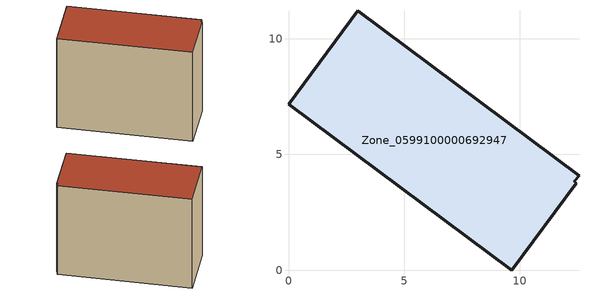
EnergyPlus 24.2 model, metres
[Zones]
Zone_0599100000692947
 floor ground (C_G): 0,7.17 3,11.2 12.55,4.09 12.35,3.83 12.44,3.76 9.65,0 z0
 wall outside (C_F): 3,11.2 0,7.17 9.65,0 12.44,3.76 12.35,3.83 12.55,4.09 3,11.2 z0:9.36
 roof outside (C_R): 0,7.17 9.65,0 12.44,3.76 12.35,3.83 12.55,4.09 3,11.2 z9.36
[BUILDING]
Pand.0599100000692947: North Axis=0; Terrain=City; Loads Convergence Tolerance Value=0.04; Temperature Convergence Tolerance Value=0.4; Solar Distribution=FullExterior; Maximum Number of Warmup Days=25; Minimum Number of Warmup Days=1
[Site:Location]
Rotterdam.The.Hague.AP_ZH_NLD Design_Conditions: Latitude=51.96; Longitude=4.45; Time Zone=1; Elevation=-4.5
[SITE:GROUNDTEMPERATURE:BUILDINGSURFACE]
18, 18, 18, 18, 18, 18, 18, 18, 18, 18, 18, 18
[MATERIAL] Thermal Absorptance=0.9; Solar Absorptance=0.7; Visible Absorptance=0.7
Name | Roughness | Thickness | Conductivity | Density | Specific Heat
G.TI.1946 | MediumSmooth | 0.15 | 1 | 540 | 1210
F.TI.1946 | Rough | 0.3 | 0.857143 | 1920 | 840
R.TI.1946 | MediumRough | 0.2 | 0.1 | 1500 | 1000
[CONSTRUCTION]
C_G: G.TI.1946
C_F: F.TI.1946
C_R: R.TI.1946
[ZONE]
Zone_0599100000692947: Type=1; Multiplier=1; Ceiling Height=Autocalculate; Volume=Autocalculate; Floor Area=autocalculate; Part of Total Floor Area=Yes
[ZONEINFILTRATION:DESIGNFLOWRATE]
Infil_Zone_0599100000692947: Zone or ZoneList or Space or SpaceList=Zone_0599100000692947; Schedule=AlwaysOn; Design Flow Rate Calculation Method=Flow/Area; Flow Rate per Floor Area=0.003; Constant Term Coefficient=1; Temperature Term Coefficient=0; Velocity Term Coefficient=0; Velocity Squared Term Coefficient=0
[HVACTEMPLATE:ZONE:IDEALLOADSAIRSYSTEM]
Zone_0599100000692947: Maximum Heating Supply Air Temperature=50; Minimum Cooling Supply Air Temperature=13; Maximum Heating Supply Air Humidity Ratio=0.0156; Minimum Cooling Supply Air Humidity Ratio=0.0077; Heating Limit=NoLimit; Cooling Limit=NoLimit; Dehumidification Control Type=ConstantSensibleHeatRatio; Cooling Sensible Heat Ratio=0.7; Dehumidification Setpoint=60; Humidification Control Type=None; Humidification Setpoint=30; Outdoor Air Method=None; Outdoor Air Flow Rate per Person=0.00944; Outdoor Air Flow Rate per Zone Floor Area=0; Outdoor Air Flow Rate per Zone=0; Demand Controlled Ventilation Type=None; Outdoor Air Economizer Type=NoEconomizer; Heat Recovery Type=None; Sensible Heat Recovery Effectiveness=0.7; Latent Heat Recovery Effectiveness=0.65
[ZONECONTROL:THERMOSTAT]
ThermostatControl_Zone_0599100000692947: Zone or ZoneList=Zone_0599100000692947; Control Type Schedule=DualSetpointControlType; Control 1=Thermostat_Zone_0599100000692947; Temperature Difference Between Cutout And Setpoint=0
[THERMOSTATSETPOINT:DUALSETPOINT]
Thermostat_Zone_0599100000692947: Heating Setpoint Temperature Schedule=HeatingSetpoint_Zone_0599100000692947; Cooling Setpoint Temperature Schedule=CoolingSetpoint_Zone_0599100000692947
[SCHEDULE:COMPACT]
HeatingSetpoint_Zone_0599100000692947: Through: 12/31, For: AllDays, Until: 24:00, 21
CoolingSetpoint_Zone_0599100000692947: Through: 12/31, For: AllDays, Until: 24:00, 24
DualSetpointControlType: Through: 12/31, For: AllDays, Until: 24:00, 4
AlwaysOn: Through: 12/31, For: AllDays, Until: 24:00, 1
